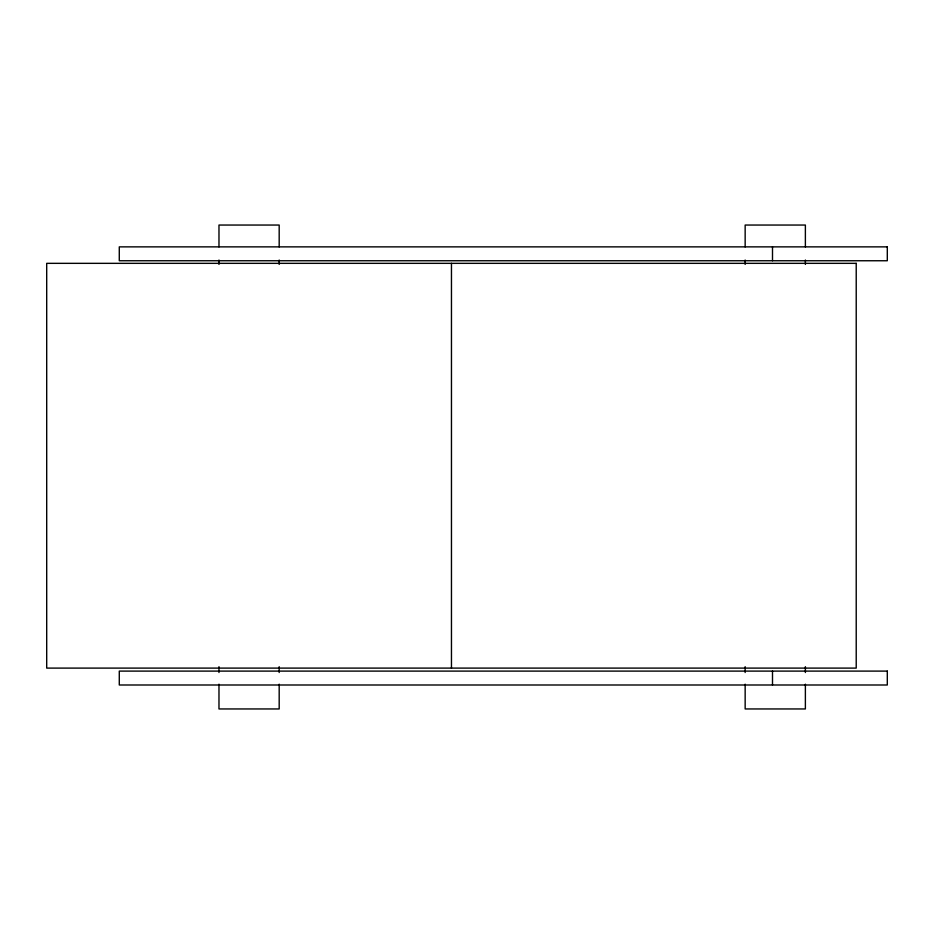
<?xml version="1.0" encoding="UTF-8"?>
<svg xmlns="http://www.w3.org/2000/svg" width="934" height="934" viewBox="0 0 934 934"><rect width="100%" height="100%" fill="white"/><g stroke="black" fill="none" stroke-linecap="round" stroke-linejoin="round"><path stroke-width="1.4" d="M805.377 246.903L805.377 225.047L745.157 225.047L745.157 246.903M805.377 260.026L805.377 264.404M805.377 666.689L805.377 672.515M805.377 684.178L805.377 708.953L745.157 708.953L745.157 684.178M772.5 246.868L772.5 260.749M772.5 671.102L772.5 684.996M745.157 260.026L745.157 264.404M745.157 666.689L745.157 672.515M451.461 263.341L451.461 668.102M279.184 246.903L279.184 225.047L218.976 225.047L218.976 246.903M279.184 260.026L279.184 264.404M279.184 666.689L279.184 672.515M279.184 684.178L279.184 708.953L218.976 708.953L218.976 684.178M218.976 260.026L218.976 264.404M218.976 666.689L218.976 672.515M887.3 246.868L119.283 246.868L119.283 260.749L887.3 260.749L887.3 246.868M856.221 263.341L46.7 263.341L46.7 668.102L856.221 668.102L856.221 263.341M887.3 671.102L119.283 671.102L119.283 684.996L887.3 684.996L887.3 671.102"/></g></svg>
